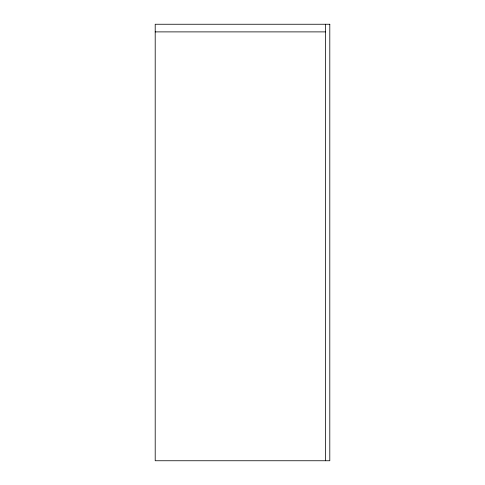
<?xml version="1.0" encoding="UTF-8"?>
<svg xmlns="http://www.w3.org/2000/svg" width="485" height="485" viewBox="0 0 485 485"><rect width="100%" height="100%" fill="white"/><g stroke="black" fill="none" stroke-linecap="round" stroke-linejoin="round"><path stroke-width="0.73" d="M155.2 31.889L325.435 31.889M325.435 24.25L325.435 460.75M329.8 24.25L155.2 24.25L155.2 460.75L329.8 460.75L329.8 24.25"/></g></svg>
